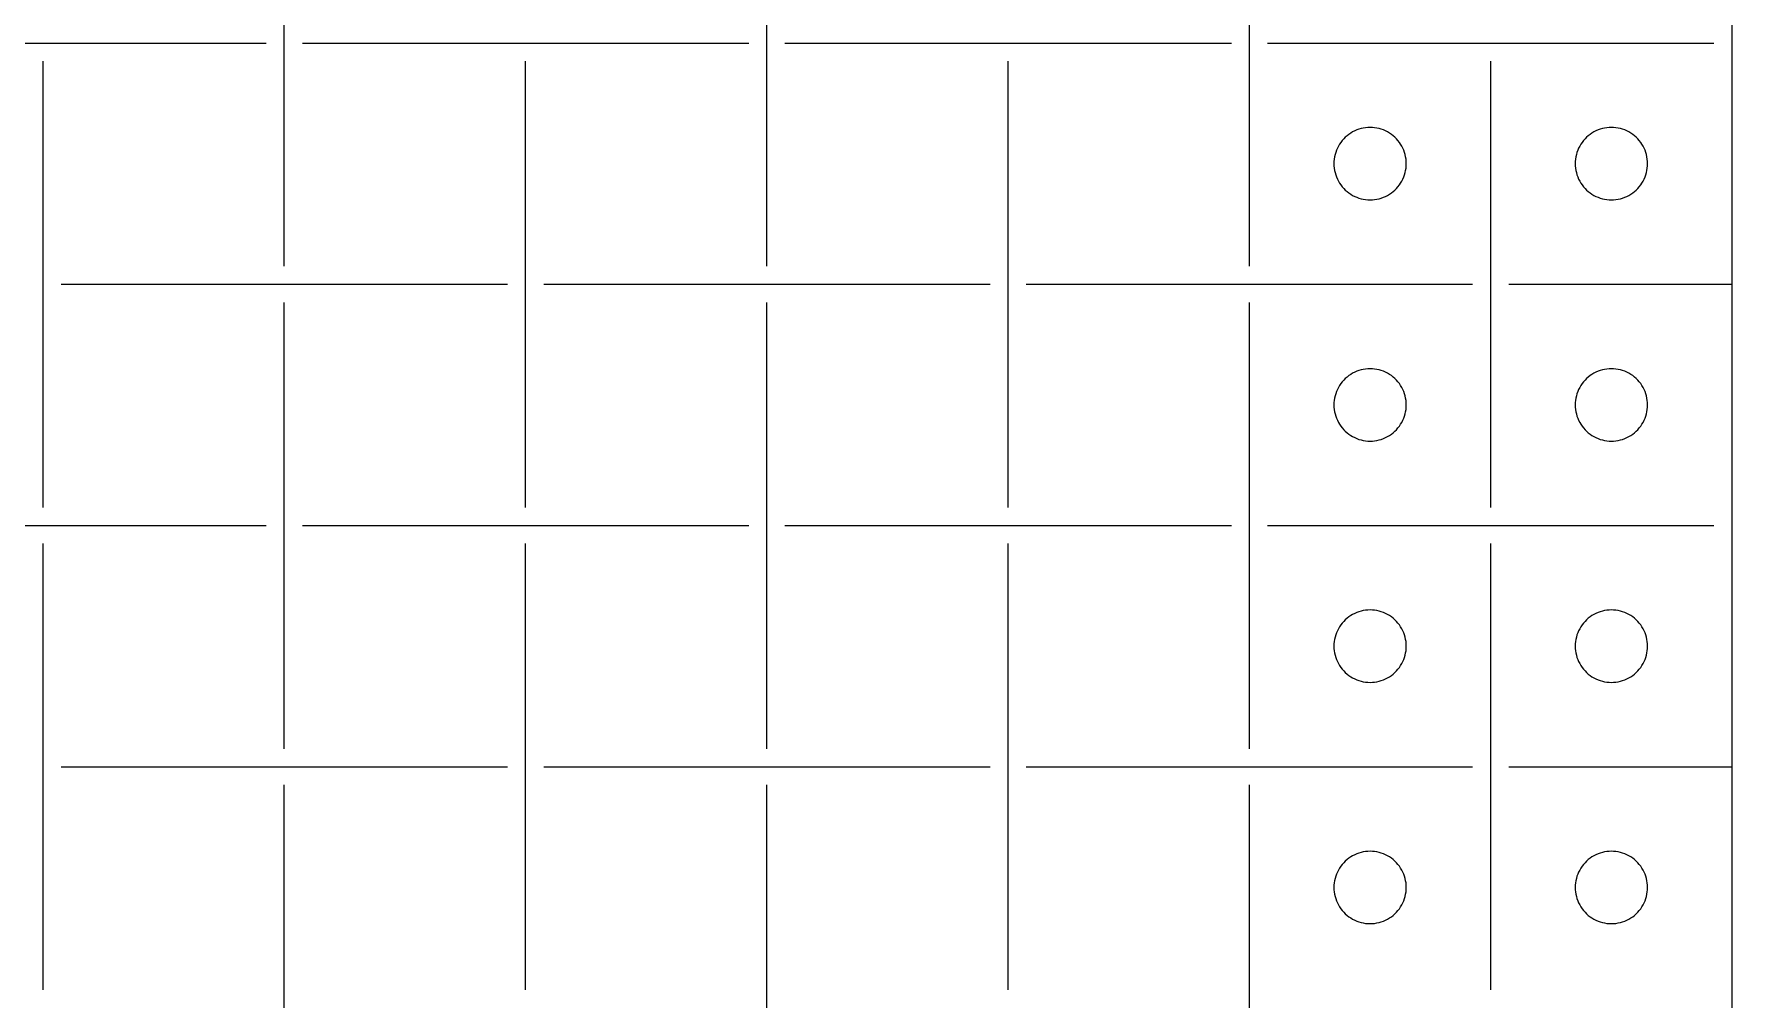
# Model space of a CAD drawing. Header units: metres. Extents: x 0 to 300, y -20 to 320.
# Drawn here: x 229.6 to 300, y 140.4 to 180.4 of the extents above; entities that cross this region are included whole.
import ezdxf

# ---------------------------------------------------------------- set-up
doc = ezdxf.new("R2010")
doc.units = ezdxf.units.M

msp = doc.modelspace()

# ---------------------------------------------------------------- linework, layer by layer
at = {"lineweight": 0}
msp.add_line((300, -20), (300, 320), dxfattribs=at)
for p, q in [((240, 170.75), (240, 189.25)), ((260, 170.75), (260, 189.25)), ((280, 170.75), (280, 189.25)), ((220.75, 180), (239.25, 180)), ((240.75, 180), (259.25, 180)), ((260.75, 180), (279.25, 180)), ((280.75, 180), (299.25, 180)), ((230, 160.75), (230, 179.25)), ((250, 160.75), (250, 179.25)), ((270, 160.75), (270, 179.25)), ((290, 160.75), (290, 179.25)), ((283.844, 175.956), (283.786, 175.882)), ((283.907, 176.027), (283.844, 175.956)), ((283.973, 176.093), (283.907, 176.027)), ((284.044, 176.156), (283.973, 176.093)), ((284.118, 176.214), (284.044, 176.156)), ((284.196, 176.266), (284.118, 176.214)), ((284.277, 176.314), (284.196, 176.266)), ((284.361, 176.357), (284.277, 176.314)), ((284.448, 176.395), (284.361, 176.357)), ((284.536, 176.427), (284.448, 176.395)), ((284.627, 176.453), (284.536, 176.427)), ((284.719, 176.473), (284.627, 176.453)), ((284.812, 176.488), (284.719, 176.473)), ((284.906, 176.497), (284.812, 176.488)), ((285, 176.5), (284.906, 176.497)), ((285.094, 176.497), (285, 176.5)), ((285.188, 176.488), (285.094, 176.497)), ((285.281, 176.473), (285.188, 176.488)), ((285.373, 176.453), (285.281, 176.473)), ((285.464, 176.427), (285.373, 176.453)), ((285.552, 176.395), (285.464, 176.427)), ((285.639, 176.357), (285.552, 176.395)), ((285.723, 176.314), (285.639, 176.357)), ((285.804, 176.266), (285.723, 176.314)), ((285.882, 176.214), (285.804, 176.266)), ((285.956, 176.156), (285.882, 176.214)), ((286.027, 176.093), (285.956, 176.156)), ((286.093, 176.027), (286.027, 176.093)), ((286.156, 175.956), (286.093, 176.027)), ((286.214, 175.882), (286.156, 175.956)), ((293.844, 175.956), (293.786, 175.882)), ((293.907, 176.027), (293.844, 175.956)), ((293.973, 176.093), (293.907, 176.027)), ((294.044, 176.156), (293.973, 176.093)), ((294.118, 176.214), (294.044, 176.156)), ((294.196, 176.266), (294.118, 176.214)), ((294.277, 176.314), (294.196, 176.266)), ((294.361, 176.357), (294.277, 176.314)), ((294.448, 176.395), (294.361, 176.357)), ((294.536, 176.427), (294.448, 176.395)), ((294.627, 176.453), (294.536, 176.427)), ((294.719, 176.473), (294.627, 176.453)), ((294.812, 176.488), (294.719, 176.473)), ((294.906, 176.497), (294.812, 176.488)), ((295, 176.5), (294.906, 176.497)), ((295.094, 176.497), (295, 176.5)), ((295.188, 176.488), (295.094, 176.497)), ((295.281, 176.473), (295.188, 176.488)), ((295.373, 176.453), (295.281, 176.473)), ((295.464, 176.427), (295.373, 176.453)), ((295.552, 176.395), (295.464, 176.427)), ((295.639, 176.357), (295.552, 176.395)), ((295.723, 176.314), (295.639, 176.357)), ((295.804, 176.266), (295.723, 176.314)), ((295.882, 176.214), (295.804, 176.266)), ((295.956, 176.156), (295.882, 176.214)), ((296.027, 176.093), (295.956, 176.156)), ((296.093, 176.027), (296.027, 176.093)), ((296.156, 175.956), (296.093, 176.027)), ((296.214, 175.882), (296.156, 175.956)), ((283.527, 175.281), (283.512, 175.188)), ((283.547, 175.373), (283.527, 175.281)), ((283.573, 175.464), (283.547, 175.373)), ((283.605, 175.552), (283.573, 175.464)), ((283.643, 175.639), (283.605, 175.552)), ((283.686, 175.723), (283.643, 175.639)), ((283.734, 175.804), (283.686, 175.723)), ((283.786, 175.882), (283.734, 175.804)), ((286.266, 175.804), (286.214, 175.882)), ((286.314, 175.723), (286.266, 175.804)), ((286.357, 175.639), (286.314, 175.723)), ((286.395, 175.552), (286.357, 175.639)), ((286.427, 175.464), (286.395, 175.552)), ((286.453, 175.373), (286.427, 175.464)), ((286.473, 175.281), (286.453, 175.373)), ((286.488, 175.188), (286.473, 175.281)), ((293.527, 175.281), (293.512, 175.188)), ((293.547, 175.373), (293.527, 175.281)), ((293.573, 175.464), (293.547, 175.373)), ((293.605, 175.552), (293.573, 175.464)), ((293.643, 175.639), (293.605, 175.552)), ((293.686, 175.723), (293.643, 175.639)), ((293.734, 175.804), (293.686, 175.723)), ((293.786, 175.882), (293.734, 175.804)), ((296.266, 175.804), (296.214, 175.882)), ((296.314, 175.723), (296.266, 175.804)), ((296.357, 175.639), (296.314, 175.723)), ((296.395, 175.552), (296.357, 175.639)), ((296.427, 175.464), (296.395, 175.552)), ((296.453, 175.373), (296.427, 175.464)), ((296.473, 175.281), (296.453, 175.373)), ((296.488, 175.188), (296.473, 175.281)), ((283.503, 175.094), (283.5, 175)), ((283.5, 175), (283.503, 174.906)), ((283.512, 175.188), (283.503, 175.094)), ((283.503, 174.906), (283.512, 174.812)), ((283.512, 174.812), (283.527, 174.719)), ((283.527, 174.719), (283.547, 174.627)), ((283.547, 174.627), (283.573, 174.536)), ((283.573, 174.536), (283.605, 174.448)), ((286.395, 174.448), (286.427, 174.536)), ((286.427, 174.536), (286.453, 174.627)), ((286.453, 174.627), (286.473, 174.719)), ((286.473, 174.719), (286.488, 174.812)), ((286.497, 175.094), (286.488, 175.188)), ((286.488, 174.812), (286.497, 174.906)), ((286.5, 175), (286.497, 175.094)), ((286.497, 174.906), (286.5, 175)), ((293.503, 175.094), (293.5, 175)), ((293.5, 175), (293.503, 174.906)), ((293.512, 175.188), (293.503, 175.094)), ((293.503, 174.906), (293.512, 174.812)), ((293.512, 174.812), (293.527, 174.719)), ((293.527, 174.719), (293.547, 174.627)), ((293.547, 174.627), (293.573, 174.536)), ((293.573, 174.536), (293.605, 174.448)), ((296.395, 174.448), (296.427, 174.536)), ((296.427, 174.536), (296.453, 174.627)), ((296.453, 174.627), (296.473, 174.719)), ((296.473, 174.719), (296.488, 174.812)), ((296.497, 175.094), (296.488, 175.188)), ((296.488, 174.812), (296.497, 174.906)), ((296.5, 175), (296.497, 175.094)), ((296.497, 174.906), (296.5, 175)), ((283.605, 174.448), (283.643, 174.361)), ((283.643, 174.361), (283.686, 174.277)), ((283.686, 174.277), (283.734, 174.196)), ((283.734, 174.196), (283.786, 174.118)), ((283.786, 174.118), (283.844, 174.044)), ((283.844, 174.044), (283.907, 173.973)), ((283.907, 173.973), (283.973, 173.907)), ((283.973, 173.907), (284.044, 173.844)), ((284.044, 173.844), (284.118, 173.786)), ((285.882, 173.786), (285.956, 173.844)), ((285.956, 173.844), (286.027, 173.907)), ((286.027, 173.907), (286.093, 173.973)), ((286.093, 173.973), (286.156, 174.044)), ((286.156, 174.044), (286.214, 174.118)), ((286.214, 174.118), (286.266, 174.196)), ((286.266, 174.196), (286.314, 174.277)), ((286.314, 174.277), (286.357, 174.361)), ((286.357, 174.361), (286.395, 174.448)), ((293.605, 174.448), (293.643, 174.361)), ((293.643, 174.361), (293.686, 174.277)), ((293.686, 174.277), (293.734, 174.196)), ((293.734, 174.196), (293.786, 174.118)), ((293.786, 174.118), (293.844, 174.044)), ((293.844, 174.044), (293.907, 173.973)), ((293.907, 173.973), (293.973, 173.907)), ((293.973, 173.907), (294.044, 173.844)), ((294.044, 173.844), (294.118, 173.786)), ((295.882, 173.786), (295.956, 173.844)), ((295.956, 173.844), (296.027, 173.907)), ((296.027, 173.907), (296.093, 173.973)), ((296.093, 173.973), (296.156, 174.044)), ((296.156, 174.044), (296.214, 174.118)), ((296.214, 174.118), (296.266, 174.196)), ((296.266, 174.196), (296.314, 174.277)), ((296.314, 174.277), (296.357, 174.361)), ((296.357, 174.361), (296.395, 174.448)), ((284.118, 173.786), (284.196, 173.734)), ((284.196, 173.734), (284.277, 173.686)), ((284.277, 173.686), (284.361, 173.643)), ((284.361, 173.643), (284.448, 173.605)), ((284.448, 173.605), (284.536, 173.573)), ((284.536, 173.573), (284.627, 173.547)), ((284.627, 173.547), (284.719, 173.527)), ((284.719, 173.527), (284.812, 173.512)), ((284.812, 173.512), (284.906, 173.503)), ((284.906, 173.503), (285, 173.5)), ((285, 173.5), (285.094, 173.503)), ((285.094, 173.503), (285.188, 173.512)), ((285.188, 173.512), (285.281, 173.527)), ((285.281, 173.527), (285.373, 173.547)), ((285.373, 173.547), (285.464, 173.573)), ((285.464, 173.573), (285.552, 173.605)), ((285.552, 173.605), (285.639, 173.643)), ((285.639, 173.643), (285.723, 173.686)), ((285.723, 173.686), (285.804, 173.734)), ((285.804, 173.734), (285.882, 173.786)), ((294.118, 173.786), (294.196, 173.734)), ((294.196, 173.734), (294.277, 173.686)), ((294.277, 173.686), (294.361, 173.643)), ((294.361, 173.643), (294.448, 173.605)), ((294.448, 173.605), (294.536, 173.573)), ((294.536, 173.573), (294.627, 173.547)), ((294.627, 173.547), (294.719, 173.527)), ((294.719, 173.527), (294.812, 173.512)), ((294.812, 173.512), (294.906, 173.503)), ((294.906, 173.503), (295, 173.5)), ((295, 173.5), (295.094, 173.503)), ((295.094, 173.503), (295.188, 173.512)), ((295.188, 173.512), (295.281, 173.527)), ((295.281, 173.527), (295.373, 173.547)), ((295.373, 173.547), (295.464, 173.573)), ((295.464, 173.573), (295.552, 173.605)), ((295.552, 173.605), (295.639, 173.643)), ((295.639, 173.643), (295.723, 173.686)), ((295.723, 173.686), (295.804, 173.734)), ((295.804, 173.734), (295.882, 173.786)), ((230.75, 170), (249.25, 170)), ((250.75, 170), (269.25, 170)), ((270.75, 170), (289.25, 170)), ((290.75, 170), (300, 170)), ((240, 150.75), (240, 169.25)), ((260, 150.75), (260, 169.25)), ((280, 150.75), (280, 169.25)), ((283.973, 166.093), (283.907, 166.027)), ((284.044, 166.156), (283.973, 166.093)), ((284.118, 166.214), (284.044, 166.156)), ((284.196, 166.266), (284.118, 166.214)), ((284.277, 166.314), (284.196, 166.266)), ((284.361, 166.357), (284.277, 166.314)), ((284.448, 166.395), (284.361, 166.357)), ((284.536, 166.427), (284.448, 166.395)), ((284.627, 166.453), (284.536, 166.427)), ((284.719, 166.473), (284.627, 166.453)), ((284.812, 166.488), (284.719, 166.473)), ((284.906, 166.497), (284.812, 166.488)), ((285, 166.5), (284.906, 166.497)), ((285.094, 166.497), (285, 166.5)), ((285.188, 166.488), (285.094, 166.497)), ((285.281, 166.473), (285.188, 166.488)), ((285.373, 166.453), (285.281, 166.473)), ((285.464, 166.427), (285.373, 166.453)), ((285.552, 166.395), (285.464, 166.427)), ((285.639, 166.357), (285.552, 166.395)), ((285.723, 166.314), (285.639, 166.357)), ((285.804, 166.266), (285.723, 166.314)), ((285.882, 166.214), (285.804, 166.266)), ((285.956, 166.156), (285.882, 166.214)), ((286.027, 166.093), (285.956, 166.156)), ((286.093, 166.027), (286.027, 166.093)), ((293.973, 166.093), (293.907, 166.027)), ((294.044, 166.156), (293.973, 166.093)), ((294.118, 166.214), (294.044, 166.156)), ((294.196, 166.266), (294.118, 166.214)), ((294.277, 166.314), (294.196, 166.266)), ((294.361, 166.357), (294.277, 166.314)), ((294.448, 166.395), (294.361, 166.357)), ((294.536, 166.427), (294.448, 166.395)), ((294.627, 166.453), (294.536, 166.427)), ((294.719, 166.473), (294.627, 166.453)), ((294.812, 166.488), (294.719, 166.473)), ((294.906, 166.497), (294.812, 166.488)), ((295, 166.5), (294.906, 166.497)), ((295.094, 166.497), (295, 166.5)), ((295.188, 166.488), (295.094, 166.497)), ((295.281, 166.473), (295.188, 166.488)), ((295.373, 166.453), (295.281, 166.473)), ((295.464, 166.427), (295.373, 166.453)), ((295.552, 166.395), (295.464, 166.427)), ((295.639, 166.357), (295.552, 166.395)), ((295.723, 166.314), (295.639, 166.357)), ((295.804, 166.266), (295.723, 166.314)), ((295.882, 166.214), (295.804, 166.266)), ((295.956, 166.156), (295.882, 166.214)), ((296.027, 166.093), (295.956, 166.156)), ((296.093, 166.027), (296.027, 166.093)), ((283.573, 165.464), (283.547, 165.373)), ((283.605, 165.552), (283.573, 165.464)), ((283.643, 165.639), (283.605, 165.552)), ((283.686, 165.723), (283.643, 165.639)), ((283.734, 165.804), (283.686, 165.723)), ((283.786, 165.882), (283.734, 165.804)), ((283.844, 165.956), (283.786, 165.882)), ((283.907, 166.027), (283.844, 165.956)), ((286.156, 165.956), (286.093, 166.027)), ((286.214, 165.882), (286.156, 165.956)), ((286.266, 165.804), (286.214, 165.882)), ((286.314, 165.723), (286.266, 165.804)), ((286.357, 165.639), (286.314, 165.723)), ((286.395, 165.552), (286.357, 165.639)), ((286.427, 165.464), (286.395, 165.552)), ((286.453, 165.373), (286.427, 165.464)), ((293.573, 165.464), (293.547, 165.373)), ((293.605, 165.552), (293.573, 165.464)), ((293.643, 165.639), (293.605, 165.552)), ((293.686, 165.723), (293.643, 165.639)), ((293.734, 165.804), (293.686, 165.723)), ((293.786, 165.882), (293.734, 165.804)), ((293.844, 165.956), (293.786, 165.882)), ((293.907, 166.027), (293.844, 165.956)), ((296.156, 165.956), (296.093, 166.027)), ((296.214, 165.882), (296.156, 165.956)), ((296.266, 165.804), (296.214, 165.882)), ((296.314, 165.723), (296.266, 165.804)), ((296.357, 165.639), (296.314, 165.723)), ((296.395, 165.552), (296.357, 165.639)), ((296.427, 165.464), (296.395, 165.552)), ((296.453, 165.373), (296.427, 165.464)), ((283.503, 165.094), (283.5, 165)), ((283.5, 165), (283.503, 164.906)), ((283.512, 165.188), (283.503, 165.094)), ((283.503, 164.906), (283.512, 164.812)), ((283.527, 165.281), (283.512, 165.188)), ((283.512, 164.812), (283.527, 164.719)), ((283.547, 165.373), (283.527, 165.281)), ((283.527, 164.719), (283.547, 164.627)), ((286.473, 165.281), (286.453, 165.373)), ((286.453, 164.627), (286.473, 164.719)), ((286.488, 165.188), (286.473, 165.281)), ((286.473, 164.719), (286.488, 164.812)), ((286.497, 165.094), (286.488, 165.188)), ((286.488, 164.812), (286.497, 164.906)), ((286.5, 165), (286.497, 165.094)), ((286.497, 164.906), (286.5, 165)), ((293.503, 165.094), (293.5, 165)), ((293.5, 165), (293.503, 164.906)), ((293.512, 165.188), (293.503, 165.094)), ((293.503, 164.906), (293.512, 164.812)), ((293.527, 165.281), (293.512, 165.188)), ((293.512, 164.812), (293.527, 164.719)), ((293.547, 165.373), (293.527, 165.281)), ((293.527, 164.719), (293.547, 164.627)), ((296.473, 165.281), (296.453, 165.373)), ((296.453, 164.627), (296.473, 164.719)), ((296.488, 165.188), (296.473, 165.281)), ((296.473, 164.719), (296.488, 164.812)), ((296.497, 165.094), (296.488, 165.188)), ((296.488, 164.812), (296.497, 164.906)), ((296.5, 165), (296.497, 165.094)), ((296.497, 164.906), (296.5, 165)), ((283.547, 164.627), (283.573, 164.536)), ((283.573, 164.536), (283.605, 164.448)), ((283.605, 164.448), (283.643, 164.361)), ((283.643, 164.361), (283.686, 164.277)), ((283.686, 164.277), (283.734, 164.196)), ((283.734, 164.196), (283.786, 164.118)), ((283.786, 164.118), (283.844, 164.044)), ((283.844, 164.044), (283.907, 163.973)), ((286.093, 163.973), (286.156, 164.044)), ((286.156, 164.044), (286.214, 164.118)), ((286.214, 164.118), (286.266, 164.196)), ((286.266, 164.196), (286.314, 164.277)), ((286.314, 164.277), (286.357, 164.361)), ((286.357, 164.361), (286.395, 164.448)), ((286.395, 164.448), (286.427, 164.536)), ((286.427, 164.536), (286.453, 164.627)), ((293.547, 164.627), (293.573, 164.536)), ((293.573, 164.536), (293.605, 164.448)), ((293.605, 164.448), (293.643, 164.361)), ((293.643, 164.361), (293.686, 164.277)), ((293.686, 164.277), (293.734, 164.196)), ((293.734, 164.196), (293.786, 164.118)), ((293.786, 164.118), (293.844, 164.044)), ((293.844, 164.044), (293.907, 163.973)), ((296.093, 163.973), (296.156, 164.044)), ((296.156, 164.044), (296.214, 164.118)), ((296.214, 164.118), (296.266, 164.196)), ((296.266, 164.196), (296.314, 164.277)), ((296.314, 164.277), (296.357, 164.361)), ((296.357, 164.361), (296.395, 164.448)), ((296.395, 164.448), (296.427, 164.536)), ((296.427, 164.536), (296.453, 164.627)), ((283.907, 163.973), (283.973, 163.907)), ((283.973, 163.907), (284.044, 163.844)), ((284.044, 163.844), (284.118, 163.786)), ((284.118, 163.786), (284.196, 163.734)), ((284.196, 163.734), (284.277, 163.686)), ((284.277, 163.686), (284.361, 163.643)), ((284.361, 163.643), (284.448, 163.605)), ((284.448, 163.605), (284.536, 163.573)), ((284.536, 163.573), (284.627, 163.547)), ((284.627, 163.547), (284.719, 163.527)), ((284.719, 163.527), (284.812, 163.512)), ((284.812, 163.512), (284.906, 163.503)), ((284.906, 163.503), (285, 163.5)), ((285, 163.5), (285.094, 163.503)), ((285.094, 163.503), (285.188, 163.512)), ((285.188, 163.512), (285.281, 163.527)), ((285.281, 163.527), (285.373, 163.547)), ((285.373, 163.547), (285.464, 163.573)), ((285.464, 163.573), (285.552, 163.605)), ((285.552, 163.605), (285.639, 163.643)), ((285.639, 163.643), (285.723, 163.686)), ((285.723, 163.686), (285.804, 163.734)), ((285.804, 163.734), (285.882, 163.786)), ((285.882, 163.786), (285.956, 163.844)), ((285.956, 163.844), (286.027, 163.907)), ((286.027, 163.907), (286.093, 163.973)), ((293.907, 163.973), (293.973, 163.907)), ((293.973, 163.907), (294.044, 163.844)), ((294.044, 163.844), (294.118, 163.786)), ((294.118, 163.786), (294.196, 163.734)), ((294.196, 163.734), (294.277, 163.686)), ((294.277, 163.686), (294.361, 163.643)), ((294.361, 163.643), (294.448, 163.605)), ((294.448, 163.605), (294.536, 163.573)), ((294.536, 163.573), (294.627, 163.547)), ((294.627, 163.547), (294.719, 163.527)), ((294.719, 163.527), (294.812, 163.512)), ((294.812, 163.512), (294.906, 163.503)), ((294.906, 163.503), (295, 163.5)), ((295, 163.5), (295.094, 163.503)), ((295.094, 163.503), (295.188, 163.512)), ((295.188, 163.512), (295.281, 163.527)), ((295.281, 163.527), (295.373, 163.547)), ((295.373, 163.547), (295.464, 163.573)), ((295.464, 163.573), (295.552, 163.605)), ((295.552, 163.605), (295.639, 163.643)), ((295.639, 163.643), (295.723, 163.686)), ((295.723, 163.686), (295.804, 163.734)), ((295.804, 163.734), (295.882, 163.786)), ((295.882, 163.786), (295.956, 163.844)), ((295.956, 163.844), (296.027, 163.907)), ((296.027, 163.907), (296.093, 163.973)), ((220.75, 160), (239.25, 160)), ((240.75, 160), (259.25, 160)), ((260.75, 160), (279.25, 160)), ((280.75, 160), (299.25, 160)), ((230, 140.75), (230, 159.25)), ((250, 140.75), (250, 159.25)), ((270, 140.75), (270, 159.25)), ((290, 140.75), (290, 159.25)), ((284.196, 156.266), (284.118, 156.214)), ((284.277, 156.314), (284.196, 156.266)), ((284.361, 156.357), (284.277, 156.314)), ((284.448, 156.395), (284.361, 156.357)), ((284.536, 156.427), (284.448, 156.395)), ((284.627, 156.453), (284.536, 156.427)), ((284.719, 156.473), (284.627, 156.453)), ((284.812, 156.488), (284.719, 156.473)), ((284.906, 156.497), (284.812, 156.488)), ((285, 156.5), (284.906, 156.497)), ((285.094, 156.497), (285, 156.5)), ((285.188, 156.488), (285.094, 156.497)), ((285.281, 156.473), (285.188, 156.488)), ((285.373, 156.453), (285.281, 156.473)), ((285.464, 156.427), (285.373, 156.453)), ((285.552, 156.395), (285.464, 156.427)), ((285.639, 156.357), (285.552, 156.395)), ((285.723, 156.314), (285.639, 156.357)), ((285.804, 156.266), (285.723, 156.314)), ((285.882, 156.214), (285.804, 156.266)), ((294.196, 156.266), (294.118, 156.214)), ((294.277, 156.314), (294.196, 156.266)), ((294.361, 156.357), (294.277, 156.314)), ((294.448, 156.395), (294.361, 156.357)), ((294.536, 156.427), (294.448, 156.395)), ((294.627, 156.453), (294.536, 156.427)), ((294.719, 156.473), (294.627, 156.453)), ((294.812, 156.488), (294.719, 156.473)), ((294.906, 156.497), (294.812, 156.488)), ((295, 156.5), (294.906, 156.497)), ((295.094, 156.497), (295, 156.5)), ((295.188, 156.488), (295.094, 156.497)), ((295.281, 156.473), (295.188, 156.488)), ((295.373, 156.453), (295.281, 156.473)), ((295.464, 156.427), (295.373, 156.453)), ((295.552, 156.395), (295.464, 156.427)), ((295.639, 156.357), (295.552, 156.395)), ((295.723, 156.314), (295.639, 156.357)), ((295.804, 156.266), (295.723, 156.314)), ((295.882, 156.214), (295.804, 156.266)), ((283.605, 155.552), (283.573, 155.464)), ((283.643, 155.639), (283.605, 155.552)), ((283.686, 155.723), (283.643, 155.639)), ((283.734, 155.804), (283.686, 155.723)), ((283.786, 155.882), (283.734, 155.804)), ((283.844, 155.956), (283.786, 155.882)), ((283.907, 156.027), (283.844, 155.956)), ((283.973, 156.093), (283.907, 156.027)), ((284.044, 156.156), (283.973, 156.093)), ((284.118, 156.214), (284.044, 156.156)), ((285.956, 156.156), (285.882, 156.214)), ((286.027, 156.093), (285.956, 156.156)), ((286.093, 156.027), (286.027, 156.093)), ((286.156, 155.956), (286.093, 156.027)), ((286.214, 155.882), (286.156, 155.956)), ((286.266, 155.804), (286.214, 155.882)), ((286.314, 155.723), (286.266, 155.804)), ((286.357, 155.639), (286.314, 155.723)), ((286.395, 155.552), (286.357, 155.639)), ((286.427, 155.464), (286.395, 155.552)), ((293.605, 155.552), (293.573, 155.464)), ((293.643, 155.639), (293.605, 155.552)), ((293.686, 155.723), (293.643, 155.639)), ((293.734, 155.804), (293.686, 155.723)), ((293.786, 155.882), (293.734, 155.804)), ((293.844, 155.956), (293.786, 155.882)), ((293.907, 156.027), (293.844, 155.956)), ((293.973, 156.093), (293.907, 156.027)), ((294.044, 156.156), (293.973, 156.093)), ((294.118, 156.214), (294.044, 156.156)), ((295.956, 156.156), (295.882, 156.214)), ((296.027, 156.093), (295.956, 156.156)), ((296.093, 156.027), (296.027, 156.093)), ((296.156, 155.956), (296.093, 156.027)), ((296.214, 155.882), (296.156, 155.956)), ((296.266, 155.804), (296.214, 155.882)), ((296.314, 155.723), (296.266, 155.804)), ((296.357, 155.639), (296.314, 155.723)), ((296.395, 155.552), (296.357, 155.639)), ((296.427, 155.464), (296.395, 155.552)), ((283.503, 155.094), (283.5, 155)), ((283.5, 155), (283.503, 154.906)), ((283.512, 155.188), (283.503, 155.094)), ((283.503, 154.906), (283.512, 154.812)), ((283.527, 155.281), (283.512, 155.188)), ((283.547, 155.373), (283.527, 155.281)), ((283.573, 155.464), (283.547, 155.373)), ((286.453, 155.373), (286.427, 155.464)), ((286.473, 155.281), (286.453, 155.373)), ((286.488, 155.188), (286.473, 155.281)), ((286.497, 155.094), (286.488, 155.188)), ((286.488, 154.812), (286.497, 154.906)), ((286.5, 155), (286.497, 155.094)), ((286.497, 154.906), (286.5, 155)), ((293.503, 155.094), (293.5, 155)), ((293.5, 155), (293.503, 154.906)), ((293.512, 155.188), (293.503, 155.094)), ((293.503, 154.906), (293.512, 154.812)), ((293.527, 155.281), (293.512, 155.188)), ((293.547, 155.373), (293.527, 155.281)), ((293.573, 155.464), (293.547, 155.373)), ((296.453, 155.373), (296.427, 155.464)), ((296.473, 155.281), (296.453, 155.373)), ((296.488, 155.188), (296.473, 155.281)), ((296.497, 155.094), (296.488, 155.188)), ((296.488, 154.812), (296.497, 154.906)), ((296.5, 155), (296.497, 155.094)), ((296.497, 154.906), (296.5, 155)), ((283.512, 154.812), (283.527, 154.719)), ((283.527, 154.719), (283.547, 154.627)), ((283.547, 154.627), (283.573, 154.536)), ((283.573, 154.536), (283.605, 154.448)), ((283.605, 154.448), (283.643, 154.361)), ((283.643, 154.361), (283.686, 154.277)), ((283.686, 154.277), (283.734, 154.196)), ((283.734, 154.196), (283.786, 154.118)), ((286.214, 154.118), (286.266, 154.196)), ((286.266, 154.196), (286.314, 154.277)), ((286.314, 154.277), (286.357, 154.361)), ((286.357, 154.361), (286.395, 154.448)), ((286.395, 154.448), (286.427, 154.536)), ((286.427, 154.536), (286.453, 154.627)), ((286.453, 154.627), (286.473, 154.719)), ((286.473, 154.719), (286.488, 154.812)), ((293.512, 154.812), (293.527, 154.719)), ((293.527, 154.719), (293.547, 154.627)), ((293.547, 154.627), (293.573, 154.536)), ((293.573, 154.536), (293.605, 154.448)), ((293.605, 154.448), (293.643, 154.361)), ((293.643, 154.361), (293.686, 154.277)), ((293.686, 154.277), (293.734, 154.196)), ((293.734, 154.196), (293.786, 154.118)), ((296.214, 154.118), (296.266, 154.196)), ((296.266, 154.196), (296.314, 154.277)), ((296.314, 154.277), (296.357, 154.361)), ((296.357, 154.361), (296.395, 154.448)), ((296.395, 154.448), (296.427, 154.536)), ((296.427, 154.536), (296.453, 154.627)), ((296.453, 154.627), (296.473, 154.719)), ((296.473, 154.719), (296.488, 154.812)), ((283.786, 154.118), (283.844, 154.044)), ((283.844, 154.044), (283.907, 153.973)), ((283.907, 153.973), (283.973, 153.907)), ((283.973, 153.907), (284.044, 153.844)), ((284.044, 153.844), (284.118, 153.786)), ((284.118, 153.786), (284.196, 153.734)), ((284.196, 153.734), (284.277, 153.686)), ((284.277, 153.686), (284.361, 153.643)), ((284.361, 153.643), (284.448, 153.605)), ((284.448, 153.605), (284.536, 153.573)), ((284.536, 153.573), (284.627, 153.547)), ((284.627, 153.547), (284.719, 153.527)), ((284.719, 153.527), (284.812, 153.512)), ((284.812, 153.512), (284.906, 153.503)), ((284.906, 153.503), (285, 153.5)), ((285, 153.5), (285.094, 153.503)), ((285.094, 153.503), (285.188, 153.512)), ((285.188, 153.512), (285.281, 153.527)), ((285.281, 153.527), (285.373, 153.547)), ((285.373, 153.547), (285.464, 153.573)), ((285.464, 153.573), (285.552, 153.605)), ((285.552, 153.605), (285.639, 153.643)), ((285.639, 153.643), (285.723, 153.686)), ((285.723, 153.686), (285.804, 153.734)), ((285.804, 153.734), (285.882, 153.786)), ((285.882, 153.786), (285.956, 153.844)), ((285.956, 153.844), (286.027, 153.907)), ((286.027, 153.907), (286.093, 153.973)), ((286.093, 153.973), (286.156, 154.044)), ((286.156, 154.044), (286.214, 154.118)), ((293.786, 154.118), (293.844, 154.044)), ((293.844, 154.044), (293.907, 153.973)), ((293.907, 153.973), (293.973, 153.907)), ((293.973, 153.907), (294.044, 153.844)), ((294.044, 153.844), (294.118, 153.786)), ((294.118, 153.786), (294.196, 153.734)), ((294.196, 153.734), (294.277, 153.686)), ((294.277, 153.686), (294.361, 153.643)), ((294.361, 153.643), (294.448, 153.605)), ((294.448, 153.605), (294.536, 153.573)), ((294.536, 153.573), (294.627, 153.547)), ((294.627, 153.547), (294.719, 153.527)), ((294.719, 153.527), (294.812, 153.512)), ((294.812, 153.512), (294.906, 153.503)), ((294.906, 153.503), (295, 153.5)), ((295, 153.5), (295.094, 153.503)), ((295.094, 153.503), (295.188, 153.512)), ((295.188, 153.512), (295.281, 153.527)), ((295.281, 153.527), (295.373, 153.547)), ((295.373, 153.547), (295.464, 153.573)), ((295.464, 153.573), (295.552, 153.605)), ((295.552, 153.605), (295.639, 153.643)), ((295.639, 153.643), (295.723, 153.686)), ((295.723, 153.686), (295.804, 153.734)), ((295.804, 153.734), (295.882, 153.786)), ((295.882, 153.786), (295.956, 153.844)), ((295.956, 153.844), (296.027, 153.907)), ((296.027, 153.907), (296.093, 153.973)), ((296.093, 153.973), (296.156, 154.044)), ((296.156, 154.044), (296.214, 154.118)), ((230.75, 150), (249.25, 150)), ((250.75, 150), (269.25, 150)), ((270.75, 150), (289.25, 150)), ((290.75, 150), (300, 150)), ((240, 130.75), (240, 149.25)), ((260, 130.75), (260, 149.25)), ((280, 130.75), (280, 149.25)), ((284.448, 146.395), (284.361, 146.357)), ((284.536, 146.427), (284.448, 146.395)), ((284.627, 146.453), (284.536, 146.427)), ((284.719, 146.473), (284.627, 146.453)), ((284.812, 146.488), (284.719, 146.473)), ((284.906, 146.497), (284.812, 146.488)), ((285, 146.5), (284.906, 146.497)), ((285.094, 146.497), (285, 146.5)), ((285.188, 146.488), (285.094, 146.497)), ((285.281, 146.473), (285.188, 146.488)), ((285.373, 146.453), (285.281, 146.473)), ((285.464, 146.427), (285.373, 146.453)), ((285.552, 146.395), (285.464, 146.427)), ((285.639, 146.357), (285.552, 146.395)), ((294.448, 146.395), (294.361, 146.357)), ((294.536, 146.427), (294.448, 146.395)), ((294.627, 146.453), (294.536, 146.427)), ((294.719, 146.473), (294.627, 146.453)), ((294.812, 146.488), (294.719, 146.473)), ((294.906, 146.497), (294.812, 146.488)), ((295, 146.5), (294.906, 146.497)), ((295.094, 146.497), (295, 146.5)), ((295.188, 146.488), (295.094, 146.497)), ((295.281, 146.473), (295.188, 146.488)), ((295.373, 146.453), (295.281, 146.473)), ((295.464, 146.427), (295.373, 146.453)), ((295.552, 146.395), (295.464, 146.427)), ((295.639, 146.357), (295.552, 146.395)), ((283.686, 145.723), (283.643, 145.639)), ((283.734, 145.804), (283.686, 145.723)), ((283.786, 145.882), (283.734, 145.804)), ((283.844, 145.956), (283.786, 145.882)), ((283.907, 146.027), (283.844, 145.956)), ((283.973, 146.093), (283.907, 146.027)), ((284.044, 146.156), (283.973, 146.093)), ((284.118, 146.214), (284.044, 146.156)), ((284.196, 146.266), (284.118, 146.214)), ((284.277, 146.314), (284.196, 146.266)), ((284.361, 146.357), (284.277, 146.314)), ((285.723, 146.314), (285.639, 146.357)), ((285.804, 146.266), (285.723, 146.314)), ((285.882, 146.214), (285.804, 146.266)), ((285.956, 146.156), (285.882, 146.214)), ((286.027, 146.093), (285.956, 146.156)), ((286.093, 146.027), (286.027, 146.093)), ((286.156, 145.956), (286.093, 146.027)), ((286.214, 145.882), (286.156, 145.956)), ((286.266, 145.804), (286.214, 145.882)), ((286.314, 145.723), (286.266, 145.804)), ((286.357, 145.639), (286.314, 145.723)), ((293.686, 145.723), (293.643, 145.639)), ((293.734, 145.804), (293.686, 145.723)), ((293.786, 145.882), (293.734, 145.804)), ((293.844, 145.956), (293.786, 145.882)), ((293.907, 146.027), (293.844, 145.956)), ((293.973, 146.093), (293.907, 146.027)), ((294.044, 146.156), (293.973, 146.093)), ((294.118, 146.214), (294.044, 146.156)), ((294.196, 146.266), (294.118, 146.214)), ((294.277, 146.314), (294.196, 146.266)), ((294.361, 146.357), (294.277, 146.314)), ((295.723, 146.314), (295.639, 146.357)), ((295.804, 146.266), (295.723, 146.314)), ((295.882, 146.214), (295.804, 146.266)), ((295.956, 146.156), (295.882, 146.214)), ((296.027, 146.093), (295.956, 146.156)), ((296.093, 146.027), (296.027, 146.093)), ((296.156, 145.956), (296.093, 146.027)), ((296.214, 145.882), (296.156, 145.956)), ((296.266, 145.804), (296.214, 145.882)), ((296.314, 145.723), (296.266, 145.804)), ((296.357, 145.639), (296.314, 145.723)), ((283.503, 145.094), (283.5, 145)), ((283.5, 145), (283.503, 144.906)), ((283.512, 145.188), (283.503, 145.094)), ((283.527, 145.281), (283.512, 145.188)), ((283.547, 145.373), (283.527, 145.281)), ((283.573, 145.464), (283.547, 145.373)), ((283.605, 145.552), (283.573, 145.464)), ((283.643, 145.639), (283.605, 145.552)), ((286.395, 145.552), (286.357, 145.639)), ((286.427, 145.464), (286.395, 145.552)), ((286.453, 145.373), (286.427, 145.464)), ((286.473, 145.281), (286.453, 145.373)), ((286.488, 145.188), (286.473, 145.281)), ((286.497, 145.094), (286.488, 145.188)), ((286.5, 145), (286.497, 145.094)), ((286.497, 144.906), (286.5, 145)), ((293.503, 145.094), (293.5, 145)), ((293.5, 145), (293.503, 144.906)), ((293.512, 145.188), (293.503, 145.094)), ((293.527, 145.281), (293.512, 145.188)), ((293.547, 145.373), (293.527, 145.281)), ((293.573, 145.464), (293.547, 145.373)), ((293.605, 145.552), (293.573, 145.464)), ((293.643, 145.639), (293.605, 145.552)), ((296.395, 145.552), (296.357, 145.639)), ((296.427, 145.464), (296.395, 145.552)), ((296.453, 145.373), (296.427, 145.464)), ((296.473, 145.281), (296.453, 145.373)), ((296.488, 145.188), (296.473, 145.281)), ((296.497, 145.094), (296.488, 145.188)), ((296.5, 145), (296.497, 145.094)), ((296.497, 144.906), (296.5, 145)), ((283.503, 144.906), (283.512, 144.812)), ((283.512, 144.812), (283.527, 144.719)), ((283.527, 144.719), (283.547, 144.627)), ((283.547, 144.627), (283.573, 144.536)), ((283.573, 144.536), (283.605, 144.448)), ((283.605, 144.448), (283.643, 144.361)), ((283.643, 144.361), (283.686, 144.277)), ((283.686, 144.277), (283.734, 144.196)), ((286.266, 144.196), (286.314, 144.277)), ((286.314, 144.277), (286.357, 144.361)), ((286.357, 144.361), (286.395, 144.448)), ((286.395, 144.448), (286.427, 144.536)), ((286.427, 144.536), (286.453, 144.627)), ((286.453, 144.627), (286.473, 144.719)), ((286.473, 144.719), (286.488, 144.812)), ((286.488, 144.812), (286.497, 144.906)), ((293.503, 144.906), (293.512, 144.812)), ((293.512, 144.812), (293.527, 144.719)), ((293.527, 144.719), (293.547, 144.627)), ((293.547, 144.627), (293.573, 144.536)), ((293.573, 144.536), (293.605, 144.448)), ((293.605, 144.448), (293.643, 144.361)), ((293.643, 144.361), (293.686, 144.277)), ((293.686, 144.277), (293.734, 144.196)), ((296.266, 144.196), (296.314, 144.277)), ((296.314, 144.277), (296.357, 144.361)), ((296.357, 144.361), (296.395, 144.448)), ((296.395, 144.448), (296.427, 144.536)), ((296.427, 144.536), (296.453, 144.627)), ((296.453, 144.627), (296.473, 144.719)), ((296.473, 144.719), (296.488, 144.812)), ((296.488, 144.812), (296.497, 144.906)), ((283.734, 144.196), (283.786, 144.118)), ((283.786, 144.118), (283.844, 144.044)), ((283.844, 144.044), (283.907, 143.973)), ((283.907, 143.973), (283.973, 143.907)), ((283.973, 143.907), (284.044, 143.844)), ((284.044, 143.844), (284.118, 143.786)), ((284.118, 143.786), (284.196, 143.734)), ((284.196, 143.734), (284.277, 143.686)), ((284.277, 143.686), (284.361, 143.643)), ((284.361, 143.643), (284.448, 143.605)), ((284.448, 143.605), (284.536, 143.573)), ((284.536, 143.573), (284.627, 143.547)), ((285.373, 143.547), (285.464, 143.573)), ((285.464, 143.573), (285.552, 143.605)), ((285.552, 143.605), (285.639, 143.643)), ((285.639, 143.643), (285.723, 143.686)), ((285.723, 143.686), (285.804, 143.734)), ((285.804, 143.734), (285.882, 143.786)), ((285.882, 143.786), (285.956, 143.844)), ((285.956, 143.844), (286.027, 143.907)), ((286.027, 143.907), (286.093, 143.973)), ((286.093, 143.973), (286.156, 144.044)), ((286.156, 144.044), (286.214, 144.118)), ((286.214, 144.118), (286.266, 144.196)), ((293.734, 144.196), (293.786, 144.118)), ((293.786, 144.118), (293.844, 144.044)), ((293.844, 144.044), (293.907, 143.973)), ((293.907, 143.973), (293.973, 143.907)), ((293.973, 143.907), (294.044, 143.844)), ((294.044, 143.844), (294.118, 143.786)), ((294.118, 143.786), (294.196, 143.734)), ((294.196, 143.734), (294.277, 143.686)), ((294.277, 143.686), (294.361, 143.643)), ((294.361, 143.643), (294.448, 143.605)), ((294.448, 143.605), (294.536, 143.573)), ((294.536, 143.573), (294.627, 143.547)), ((295.373, 143.547), (295.464, 143.573)), ((295.464, 143.573), (295.552, 143.605)), ((295.552, 143.605), (295.639, 143.643)), ((295.639, 143.643), (295.723, 143.686)), ((295.723, 143.686), (295.804, 143.734)), ((295.804, 143.734), (295.882, 143.786)), ((295.882, 143.786), (295.956, 143.844)), ((295.956, 143.844), (296.027, 143.907)), ((296.027, 143.907), (296.093, 143.973)), ((296.093, 143.973), (296.156, 144.044)), ((296.156, 144.044), (296.214, 144.118)), ((296.214, 144.118), (296.266, 144.196)), ((284.627, 143.547), (284.719, 143.527)), ((284.719, 143.527), (284.812, 143.512)), ((284.812, 143.512), (284.906, 143.503)), ((284.906, 143.503), (285, 143.5)), ((285, 143.5), (285.094, 143.503)), ((285.094, 143.503), (285.188, 143.512)), ((285.188, 143.512), (285.281, 143.527)), ((285.281, 143.527), (285.373, 143.547)), ((294.627, 143.547), (294.719, 143.527)), ((294.719, 143.527), (294.812, 143.512)), ((294.812, 143.512), (294.906, 143.503)), ((294.906, 143.503), (295, 143.5)), ((295, 143.5), (295.094, 143.503)), ((295.094, 143.503), (295.188, 143.512)), ((295.188, 143.512), (295.281, 143.527)), ((295.281, 143.527), (295.373, 143.547))]:
    msp.add_line(p, q)

doc.saveas('drawing.dxf')
